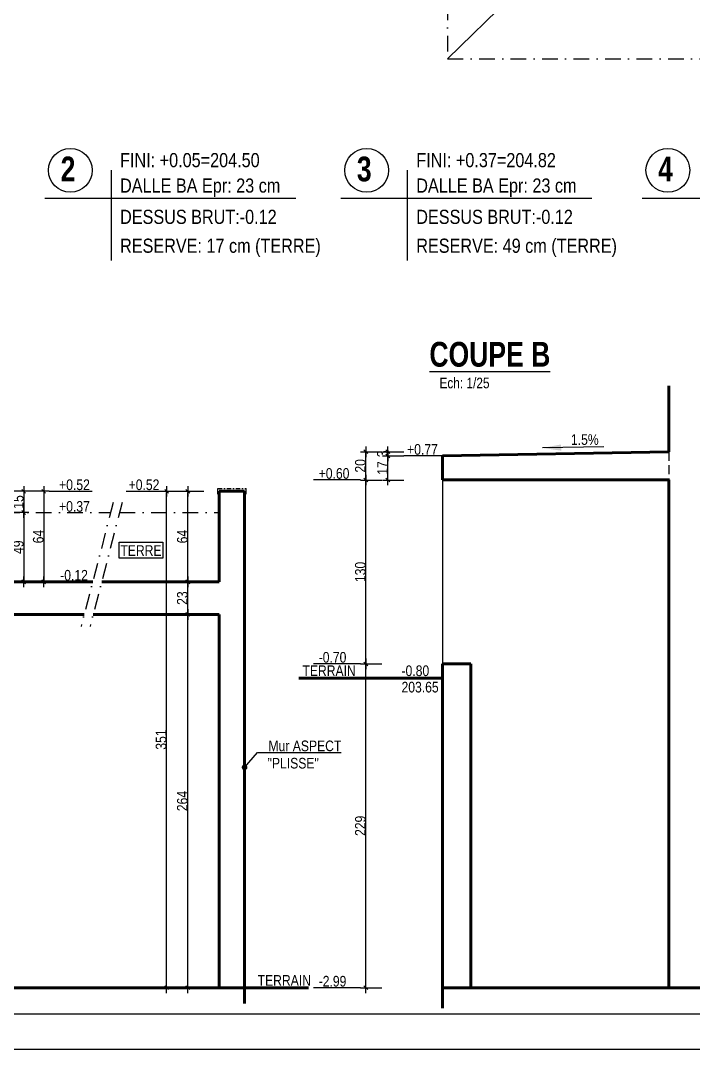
# Model space of a CAD drawing. Header units: centimetres. Extents: x 38820 to 82487, y -36363 to -12804.
# Drawn here: x 49692 to 50643, y -26723 to -25268 of the extents above; entities that cross this region are included whole.
import ezdxf
from ezdxf.enums import TextEntityAlignment as Align

# ---------------------------------------------------------------- set-up
doc = ezdxf.new("R2010")
doc.units = ezdxf.units.CM
doc.header["$LTSCALE"] = 0.5
doc.linetypes.add('CACHEX2', pattern=[19.05, 12.7, -6.35])
doc.linetypes.add('TIRETPT2', pattern=[12.7, 6.35, -3.175, 0, -3.175])
doc.layers.get('DEFPOINTS').update_dxf_attribs({"linetype": 'CONTINUOUS'})
for name, color, linetype in [('01_Cad_2', 5, 'CONTINUOUS'), ('01_cote_gen', 4, 'CONTINUOUS'), ('01_linteaux', 2, 'CONTINUOUS'), ('01_murs_sup', 2, 'CACHEX2'), ('01_texte', 230, 'CONTINUOUS'), ('AA_COTES', 2, 'CONTINUOUS')]:
    doc.layers.add(name, color=color, linetype=linetype)
doc.layers.add('01_murs_coup', color=5, linetype='CONTINUOUS', lineweight=60)
doc.styles.add('ARIAL NA', font='ARIALN.TTF')
doc.styles.add('Arial Narrow', font='ARIALN.TTF')
doc.styles.add('impact', font='impact.ttf')
doc.styles.add('MATTE_TXT', font='arial.ttf')
doc.styles.add('STYLE2', font='ARIALN.TTF')
doc.dimstyles.new('JB25', dxfattribs={"dimscale": 0.1, "dimtxt": 150, "dimasz": 15, "dimexe": 0.1, "dimexo": 0.1, "dimgap": 0.09, "dimtad": 1, "dimdec": 1, "dimlfac": 0.5, "dimdsep": 46, "dimtxsty": 'STYLE2', "dimblk1": 'BOND_G', "dimblk2": 'BOND_D', "dimsah": 1, "dimcen": 1.5, "dimdle": 0.01, "dimse1": 1, "dimse2": 1, "dimclrd": 4, "dimclre": 2, "dimclrt": 6, "dimazin": 2, "dimtfac": 2.333333, "dimtdec": 1, "dimtix": 1, "dimtmove": 2, "dimatfit": 3, "dimldrblk": 'BOND_G', "dimfxl": 1, "dimtolj": 1, "dimtzin": 0, "dimarcsym": 0})

# ---------------------------------------------------------------- blocks, each defined once
blk = doc.blocks.new('BOND_G')
at = {"layer": 'AA_COTES', "color": 0}
for p, q in [((0, -5), (0, 15)), ((5, 0), (-5, 0)), ((1.77, 1.77), (-1.77, -1.77))]:
    blk.add_line(p, q, dxfattribs=at)
blk = doc.blocks.new('BOND_D')
at = {"layer": 'AA_COTES', "color": 0}
for p, q in [((5, 0), (-5, 0)), ((-1.77, -1.77), (1.77, 1.77)), ((0, 5), (0, -15))]:
    blk.add_line(p, q, dxfattribs=at)
blk = doc.blocks.new('*D972')
at = {"layer": '01_cote_gen', "color": 4, "lineweight": -2, "transparency": 16777216}
blk.add_line((50211.1, -25916.3), (50211.1, -25885.3), dxfattribs=at)
at = {"layer": 'DEFPOINTS', "color": 0}
for p in [(50211.1, -25883.8), (50363.5, -25883.8), (50364.2, -25917.8)]:
    blk.add_point(p, dxfattribs=at)
at = {"layer": '01_cote_gen', "color": 4, "lineweight": -2, "transparency": 16777216, "xscale": 1.5, "yscale": 1.5, "zscale": 1.5}
for name, p, rotation in [('BOND_D', (50211.1, -25883.8), 90), ('BOND_G', (50211.1, -25917.8), 270)]:
    blk.add_blockref(name, p, dxfattribs=dict(at, rotation=rotation))
at = {"layer": '01_cote_gen', "color": 6, "transparency": 16777216, "insert": (50203.6, -25900.8), "char_height": 15, "attachment_point": 5, "rotation": 90, "style": 'STYLE2'}
blk.add_mtext('\\A1;17', dxfattribs=at)
blk = doc.blocks.new('*D973')
at = {"layer": '01_cote_gen', "color": 4, "lineweight": -2, "transparency": 16777216}
for p, q in [((50211.1, -25876.3), (50211.1, -25874.8)), ((50211.1, -25877.8), (50211.1, -25883.8)), ((50211.1, -25885.3), (50211.1, -25886.8))]:
    blk.add_line(p, q, dxfattribs=at)
at = {"layer": 'DEFPOINTS', "color": 0}
for p in [(50766.3, -25877.8), (50211.1, -25883.8), (50364.2, -25883.8)]:
    blk.add_point(p, dxfattribs=at)
at = {"layer": '01_cote_gen', "color": 4, "lineweight": -2, "transparency": 16777216, "xscale": 1.5, "yscale": 1.5, "zscale": 1.5}
for name, p, rotation in [('BOND_G', (50211.1, -25877.8), 270), ('BOND_D', (50211.1, -25883.8), 90)]:
    blk.add_blockref(name, p, dxfattribs=dict(at, rotation=rotation))
at = {"layer": '01_cote_gen', "color": 6, "transparency": 16777216, "insert": (50203.5, -25880.8), "char_height": 15, "attachment_point": 5, "rotation": 90, "style": 'STYLE2'}
blk.add_mtext('\\A1;3', dxfattribs=at)
blk = doc.blocks.new('*D974')
at = {"layer": '01_cote_gen', "color": 4, "lineweight": -2, "transparency": 16777216}
blk.add_line((50180, -25916.3), (50180, -25879.3), dxfattribs=at)
at = {"layer": 'DEFPOINTS', "color": 0}
for p in [(50180, -25877.8), (50233.6, -25877.8), (50233.6, -25917.8)]:
    blk.add_point(p, dxfattribs=at)
at = {"layer": '01_cote_gen', "color": 4, "lineweight": -2, "transparency": 16777216, "xscale": 1.5, "yscale": 1.5, "zscale": 1.5}
for name, p, rotation in [('BOND_D', (50180, -25877.8), 90), ('BOND_G', (50180, -25917.8), 270)]:
    blk.add_blockref(name, p, dxfattribs=dict(at, rotation=rotation))
at = {"layer": '01_cote_gen', "color": 6, "transparency": 16777216, "insert": (50172.3, -25897.8), "char_height": 15, "attachment_point": 5, "rotation": 90, "style": 'STYLE2'}
blk.add_mtext('\\A1;20', dxfattribs=at)
blk = doc.blocks.new('*D975')
at = {"layer": '01_cote_gen', "color": 4, "lineweight": -2, "transparency": 16777216}
blk.add_line((50180, -26176.3), (50180, -25919.3), dxfattribs=at)
at = {"layer": 'DEFPOINTS', "color": 0}
for p in [(50180, -25917.8), (50393.4, -25917.8), (50404.2, -26177.8)]:
    blk.add_point(p, dxfattribs=at)
at = {"layer": '01_cote_gen', "color": 4, "lineweight": -2, "transparency": 16777216, "xscale": 1.5, "yscale": 1.5, "zscale": 1.5}
for name, p, rotation in [('BOND_D', (50180, -25917.8), 90), ('BOND_G', (50180, -26177.8), 270)]:
    blk.add_blockref(name, p, dxfattribs=dict(at, rotation=rotation))
at = {"layer": '01_cote_gen', "color": 6, "transparency": 16777216, "insert": (50172.3, -26047.8), "char_height": 15, "attachment_point": 5, "rotation": 90, "style": 'STYLE2'}
blk.add_mtext('\\A1;130', dxfattribs=at)
blk = doc.blocks.new('*D976')
at = {"layer": '01_cote_gen', "color": 4, "lineweight": -2, "transparency": 16777216}
blk.add_line((50180, -26634.3), (50180, -26179.3), dxfattribs=at)
at = {"layer": 'DEFPOINTS', "color": 0}
for p in [(50180, -26177.8), (50404.2, -26177.8), (50404.2, -26635.8)]:
    blk.add_point(p, dxfattribs=at)
at = {"layer": '01_cote_gen', "color": 4, "lineweight": -2, "transparency": 16777216, "xscale": 1.5, "yscale": 1.5, "zscale": 1.5}
for name, p, rotation in [('BOND_D', (50180, -26177.8), 90), ('BOND_G', (50180, -26635.8), 270)]:
    blk.add_blockref(name, p, dxfattribs=dict(at, rotation=rotation))
at = {"layer": '01_cote_gen', "color": 6, "transparency": 16777216, "insert": (50172.3, -26406.8), "char_height": 15, "attachment_point": 5, "rotation": 90, "style": 'STYLE2'}
blk.add_mtext('\\A1;229', dxfattribs=at)
blk = doc.blocks.new('*D982')
at = {"layer": '01_cote_gen', "color": 4, "lineweight": -2, "transparency": 16777216}
blk.add_line((49724.4, -25935.3), (49724.4, -26060.3), dxfattribs=at)
at = {"layer": 'DEFPOINTS', "color": 0}
for p in [(49624, -25933.8), (49624, -26061.8), (49724.4, -26061.8)]:
    blk.add_point(p, dxfattribs=at)
at = {"layer": '01_cote_gen', "color": 4, "lineweight": -2, "transparency": 16777216, "xscale": 1.5, "yscale": 1.5, "zscale": 1.5}
for name, p, rotation in [('BOND_G', (49724.4, -25933.8), 90), ('BOND_D', (49724.4, -26061.8), 270)]:
    blk.add_blockref(name, p, dxfattribs=dict(at, rotation=rotation))
at = {"layer": '01_cote_gen', "color": 6, "transparency": 16777216, "insert": (49716.7, -25997.8), "char_height": 15, "attachment_point": 5, "rotation": 90, "style": 'STYLE2'}
blk.add_mtext('\\A1;64', dxfattribs=at)
blk = doc.blocks.new('*D983')
at = {"layer": '01_cote_gen', "color": 4, "lineweight": -2, "transparency": 16777216}
blk.add_line((49696, -25935.3), (49696, -25962.3), dxfattribs=at)
at = {"layer": 'DEFPOINTS', "color": 0}
for p in [(49701.9, -25933.8), (49696, -25963.8), (49712.6, -25963.8)]:
    blk.add_point(p, dxfattribs=at)
at = {"layer": '01_cote_gen', "color": 4, "lineweight": -2, "transparency": 16777216, "xscale": 1.5, "yscale": 1.5, "zscale": 1.5}
for name, p, rotation in [('BOND_G', (49696, -25933.8), 90), ('BOND_D', (49696, -25963.8), 270)]:
    blk.add_blockref(name, p, dxfattribs=dict(at, rotation=rotation))
at = {"layer": '01_cote_gen', "color": 6, "transparency": 16777216, "insert": (49688.4, -25948.8), "char_height": 15, "attachment_point": 5, "rotation": 90, "style": 'STYLE2'}
blk.add_mtext('\\A1;15', dxfattribs=at)
blk = doc.blocks.new('*D984')
at = {"layer": '01_cote_gen', "color": 4, "lineweight": -2, "transparency": 16777216}
blk.add_line((49696, -25965.3), (49696, -26060.3), dxfattribs=at)
at = {"layer": 'DEFPOINTS', "color": 0}
for p in [(49712.1, -25963.8), (49696, -26061.8), (49705.4, -26061.8)]:
    blk.add_point(p, dxfattribs=at)
at = {"layer": '01_cote_gen', "color": 4, "lineweight": -2, "transparency": 16777216, "xscale": 1.5, "yscale": 1.5, "zscale": 1.5}
for name, p, rotation in [('BOND_G', (49696, -25963.8), 90), ('BOND_D', (49696, -26061.8), 270)]:
    blk.add_blockref(name, p, dxfattribs=dict(at, rotation=rotation))
at = {"layer": '01_cote_gen', "color": 6, "transparency": 16777216, "insert": (49688.4, -26012.8), "char_height": 15, "attachment_point": 5, "rotation": 90, "style": 'STYLE2'}
blk.add_mtext('\\A1;49', dxfattribs=at)
blk = doc.blocks.new('*D987')
at = {"layer": '01_cote_gen', "color": 4, "lineweight": -2, "transparency": 16777216}
blk.add_line((49928.2, -26106.3), (49928.2, -26063.3), dxfattribs=at)
at = {"layer": 'DEFPOINTS', "color": 0}
for p in [(49589.6, -26061.8), (49928.2, -26061.8), (49602, -26107.8)]:
    blk.add_point(p, dxfattribs=at)
at = {"layer": '01_cote_gen', "color": 4, "lineweight": -2, "transparency": 16777216, "xscale": 1.5, "yscale": 1.5, "zscale": 1.5}
for name, p, rotation in [('BOND_D', (49928.2, -26061.8), 90), ('BOND_G', (49928.2, -26107.8), 270)]:
    blk.add_blockref(name, p, dxfattribs=dict(at, rotation=rotation))
at = {"layer": '01_cote_gen', "color": 6, "transparency": 16777216, "insert": (49920.5, -26084.8), "char_height": 15, "attachment_point": 5, "rotation": 90, "style": 'STYLE2'}
blk.add_mtext('\\A1;23', dxfattribs=at)
blk = doc.blocks.new('*D988')
at = {"layer": '01_cote_gen', "color": 4, "lineweight": -2, "transparency": 16777216}
blk.add_line((49928.2, -26060.3), (49928.2, -25935.3), dxfattribs=at)
at = {"layer": 'DEFPOINTS', "color": 0}
for p in [(49928.2, -25933.8), (50015.1, -25933.8), (49997.1, -26061.8)]:
    blk.add_point(p, dxfattribs=at)
at = {"layer": '01_cote_gen', "color": 4, "lineweight": -2, "transparency": 16777216, "xscale": 1.5, "yscale": 1.5, "zscale": 1.5}
for name, p, rotation in [('BOND_D', (49928.2, -25933.8), 90), ('BOND_G', (49928.2, -26061.8), 270)]:
    blk.add_blockref(name, p, dxfattribs=dict(at, rotation=rotation))
at = {"layer": '01_cote_gen', "color": 6, "transparency": 16777216, "insert": (49920.5, -25997.8), "char_height": 15, "attachment_point": 5, "rotation": 90, "style": 'STYLE2'}
blk.add_mtext('\\A1;64', dxfattribs=at)
blk = doc.blocks.new('*D989')
at = {"layer": '01_cote_gen', "color": 4, "lineweight": -2, "transparency": 16777216}
blk.add_line((49928.2, -26634.3), (49928.2, -26109.3), dxfattribs=at)
at = {"layer": 'DEFPOINTS', "color": 0}
for p in [(49928.2, -26107.8), (49999.2, -26107.8), (49999.2, -26635.8)]:
    blk.add_point(p, dxfattribs=at)
at = {"layer": '01_cote_gen', "color": 4, "lineweight": -2, "transparency": 16777216, "xscale": 1.5, "yscale": 1.5, "zscale": 1.5}
for name, p, rotation in [('BOND_D', (49928.2, -26107.8), 90), ('BOND_G', (49928.2, -26635.8), 270)]:
    blk.add_blockref(name, p, dxfattribs=dict(at, rotation=rotation))
at = {"layer": '01_cote_gen', "color": 6, "transparency": 16777216, "insert": (49920.5, -26371.8), "char_height": 15, "attachment_point": 5, "rotation": 90, "style": 'STYLE2'}
blk.add_mtext('\\A1;264', dxfattribs=at)
blk = doc.blocks.new('*D997')
at = {"layer": '01_cote_gen', "color": 4, "lineweight": -2, "transparency": 16777216}
blk.add_line((49898.1, -26634.3), (49898.1, -25935.3), dxfattribs=at)
at = {"layer": 'DEFPOINTS', "color": 0}
for p in [(49898.1, -25933.8), (50015.1, -25933.8), (49996.5, -26635.8)]:
    blk.add_point(p, dxfattribs=at)
at = {"layer": '01_cote_gen', "color": 4, "lineweight": -2, "transparency": 16777216, "xscale": 1.5, "yscale": 1.5, "zscale": 1.5}
for name, p, rotation in [('BOND_D', (49898.1, -25933.8), 90), ('BOND_G', (49898.1, -26635.8), 270)]:
    blk.add_blockref(name, p, dxfattribs=dict(at, rotation=rotation))
at = {"layer": '01_cote_gen', "color": 6, "transparency": 16777216, "insert": (49890.4, -26284.8), "char_height": 15, "attachment_point": 5, "rotation": 90, "style": 'STYLE2'}
blk.add_mtext('\\A1;351', dxfattribs=at)

msp = doc.modelspace()

# ---------------------------------------------------------------- linework, layer by layer
at = {"layer": '01_Cad_2', "color": 2}
msp.add_line((51839.389, -26672.97), (45949.389, -26672.97), dxfattribs=at)
at = {"layer": '01_Cad_2'}
msp.add_line((51839.389, -26722.97), (45899.389, -26722.97), dxfattribs=at)
at = {"layer": '01_linteaux', "linetype": 'TIRETPT2', "ltscale": 7}
for p, q in [((50295.631, -25022.374), (50295.631, -25322.374)), ((50295.631, -25322.374), (50695.631, -25322.374)), ((49970.485, -25937.722), (49970.485, -25929.753)), ((49970.485, -25937.722), (49971.979, -25936.287)), ((50010.485, -25937.722), (50008.992, -25936.287)), ((50010.485, -25937.722), (50010.485, -25929.753)), ((49822.629, -25949.821), (49777.338, -26124.888)), ((49835.283, -25949.821), (49789.993, -26124.888)), ((49624.004, -25963.753), (49819.024, -25963.753)), ((49831.679, -25963.753), (49972.485, -25963.753))]:
    msp.add_line(p, q, dxfattribs=at)
at = {"layer": '01_linteaux'}
msp.add_line((50288.54, -25917.753), (50288.54, -26177.753), dxfattribs=at)
at = {"layer": '01_linteaux', "linetype": 'TIRETPT2', "ltscale": 2}
msp.add_line((49970.485, -25929.753), (50010.485, -25929.753), dxfattribs=at)
at = {"layer": '01_murs_coup'}
for p, q in [((50608.54, -25877.753), (50608.54, -25784.409)), ((50608.54, -25877.753), (50288.54, -25883.753)), ((50288.54, -25917.753), (50288.54, -25883.753)), ((50608.54, -25917.753), (50288.54, -25917.753)), ((50608.54, -26635.753), (50608.54, -25917.753)), ((49972.485, -26061.753), (49972.485, -25933.753)), ((49972.485, -25933.753), (50008.485, -25933.753)), ((50008.485, -25933.753), (50008.485, -26635.753)), ((49624.004, -26061.753), (49793.672, -26061.753)), ((49806.326, -26061.753), (49972.485, -26061.753)), ((48994.004, -26107.753), (49781.771, -26107.753)), ((49794.426, -26107.753), (49972.485, -26107.753)), ((49972.485, -26107.753), (49972.485, -26635.753)), ((50288.54, -26635.753), (50288.54, -26177.753)), ((50328.54, -26177.753), (50288.54, -26177.753)), ((50328.54, -26635.753), (50328.54, -26177.753)), ((50085, -26197.897), (50288.54, -26197.825)), ((48406.004, -26635.753), (50008.485, -26635.753)), ((50008.485, -26635.753), (50099.035, -26635.68)), ((50008.485, -26635.753), (50008.485, -26658.198)), ((50288.54, -26635.753), (50706.707, -26635.753)), ((50288.54, -26635.753), (50288.54, -26664.579))]:
    msp.add_line(p, q, dxfattribs=at)
at = {"layer": '01_murs_sup', "ltscale": 2}
msp.add_line((50608.54, -25877.753), (50608.54, -25917.753), dxfattribs=at)
at = {"layer": '01_texte'}
for p, q in [((50428.505, -25192.566), (50295.631, -25322.374)), ((49819.656, -25479.483), (49819.656, -25607.505)), ((50238.63, -25479.483), (50238.63, -25607.505)), ((49725.836, -25519.415), (50080.788, -25519.415)), ((50144.81, -25519.415), (50499.762, -25519.415)), ((50570.933, -25519.415), (50925.885, -25519.415)), ((50516.446, -25870.811), (50429.711, -25872.437)), ((50300.315, -25883.765), (50233.646, -25883.765)), ((50172.483, -25917.753), (50105.814, -25917.753)), ((49731.874, -25933.753), (49793.106, -25933.753)), ((49840.919, -25933.753), (49891.474, -25933.753)), ((50172.483, -26177.753), (50105.814, -26177.753)), ((50008.485, -26324.143), (50026.621, -26303.044)), ((50026.621, -26303.044), (50144.967, -26303.044)), ((50172.483, -26635.753), (50105.814, -26635.753))]:
    msp.add_line(p, q, dxfattribs=at)
msp.add_lwpolyline([(49831.141, -26005.587), (49892.721, -26005.587), (49892.721, -26028.391), (49831.141, -26028.391)], close=True, dxfattribs=at)
at = {"layer": '01_texte', "const_width": 4}
msp.add_lwpolyline([(50006.485, -26324.143, 1), (50010.485, -26324.143, 1)], format="xyb", close=True, dxfattribs=at)
at = {"layer": '01_texte'}
for centre in [(49762.064, -25479.856), (50181.038, -25479.856), (50607.161, -25479.856)]:
    msp.add_circle(centre, 30.98, dxfattribs=at)
for points in [[(50429.711, -25872.437), (50456.214, -25867.539), (50456.297, -25871.938)], [(50429.711, -25872.437), (50456.379, -25876.337), (50456.297, -25871.938)]]:
    msp.add_solid(points, dxfattribs=at)

# ---------------------------------------------------------------- texts
for s, height, style, p in [('FINI: +0.05=204.50', 20, 'ARIAL NA', (49832.358, -25475.468)), ('FINI: +0.37=204.82', 20, 'ARIAL NA', (50251.332, -25475.468)), ('DALLE BA Epr: 23 cm', 20, 'ARIAL NA', (49832.358, -25511.43)), ('DALLE BA Epr: 23 cm', 20, 'ARIAL NA', (50251.332, -25511.43)), ('DESSUS BRUT:-0.12', 20, 'ARIAL NA', (49832.358, -25555.675)), ('DESSUS BRUT:-0.12', 20, 'ARIAL NA', (50251.332, -25555.675)), ('RESERVE: 17 cm (TERRE)', 20, 'ARIAL NA', (49832.358, -25596.515)), ('RESERVE: 49 cm (TERRE)', 20, 'ARIAL NA', (50251.332, -25596.515)), ('1.5%%%', 15, 'Arial Narrow', (50470.114, -25868.108)), ('+0.77', 15, 'Arial Narrow', (50238.361, -25882.019)), ('+0.60', 15, 'Arial Narrow', (50113.273, -25916.007)), ('+0.52', 15, 'Arial Narrow', (49746.106, -25932.007)), ('+0.52', 15, 'Arial Narrow', (49844.475, -25932.007)), ('+0.37', 15, 'Arial Narrow', (49746.106, -25962.642)), ('TERRE', 15, 'Arial Narrow', (49832.807, -26025.033)), ('-0.12', 15, 'Arial Narrow', (49747.674, -26060.007)), ('-0.70', 15, 'Arial Narrow', (50113.273, -26176.007)), ('TERRAIN', 15, 'Arial Narrow', (50090.29, -26194.945)), ('-0.80', 15, 'Arial Narrow', (50230.433, -26195.017)), ('203.65', 15, 'Arial Narrow', (50230.433, -26218.185)), ('Mur ASPECT  ', 15, 'Arial Narrow', (50042.236, -26301.248)), (' "PLISSE"', 15, 'Arial Narrow', (50036.261, -26325.733)), ('TERRAIN', 15, 'Arial Narrow', (50026.932, -26632.872)), ('-2.99', 15, 'Arial Narrow', (50113.273, -26634.007))]:
    msp.add_text(s, height=height, dxfattribs=dict(at, style=style)).set_placement(p)
at = {"layer": '01_texte', "style": 'impact'}
for s, p in [('2', (49758.725, -25477.975)), ('3', (50177.699, -25477.975)), ('4', (50603.821, -25477.975))]:
    msp.add_text(s, height=35, dxfattribs=at).set_placement(p, align=Align.MIDDLE_CENTER)
msp.add_text('%%UCOUPE B', height=35, dxfattribs=at).set_placement((50355.388, -25768.022), align=Align.BOTTOM_CENTER)
at = {"layer": '01_texte', "style": 'MATTE_TXT', "width": 0.8}
msp.add_text('Ech: 1/25', height=15, dxfattribs=at).set_placement((50319.51, -25792.582), align=Align.BOTTOM_CENTER)

# ---------------------------------------------------------------- dimensions: what is measured, and where the dimension line sits
at = {"layer": '01_cote_gen'}
for base, p1, p2, picture, middle in [((50179.983, -25877.753), (50233.646, -25917.753), (50233.646, -25877.753), '*D974', (50172.316, -25897.753)), ((50211.146, -25883.753), (50766.321, -25877.753), (50364.171, -25883.753), '*D973', (50203.478, -25880.753)), ((50211.146, -25883.765), (50364.171, -25917.753), (50363.534, -25883.765), '*D972', (50203.606, -25900.759)), ((50179.983, -25917.753), (50404.171, -26177.753), (50393.395, -25917.753), '*D975', (50172.316, -26047.753)), ((49724.374, -26061.753), (49624.004, -25933.753), (49624.004, -26061.753), '*D982', (49716.707, -25997.753)), ((49696.021, -25963.753), (49701.874, -25933.753), (49712.64, -25963.753), '*D983', (49688.354, -25948.753)), ((49898.053, -25933.753), (49996.546, -26635.753), (50015.052, -25933.753), '*D997', (49890.385, -26284.753)), ((49928.202, -25933.753), (49997.052, -26061.753), (50015.052, -25933.753), '*D988', (49920.535, -25997.753)), ((49696.021, -26061.753), (49712.104, -25963.753), (49705.403, -26061.753), '*D984', (49688.354, -26012.753)), ((49928.202, -26061.753), (49602.009, -26107.753), (49589.61, -26061.753), '*D987', (49920.535, -26084.753)), ((49928.202, -26107.753), (49999.249, -26635.753), (49999.249, -26107.753), '*D989', (49920.535, -26371.753)), ((50179.983, -26177.753), (50404.171, -26635.753), (50404.171, -26177.753), '*D976', (50172.316, -26406.753))]:
    dim = msp.add_linear_dim(base=base, p1=p1, p2=p2, angle=90, dimstyle='JB25', dxfattribs=at)
    dim.commit()
    dim.dimension.update_dxf_attribs({"geometry": picture, "text_midpoint": middle})

doc.saveas('drawing.dxf')
